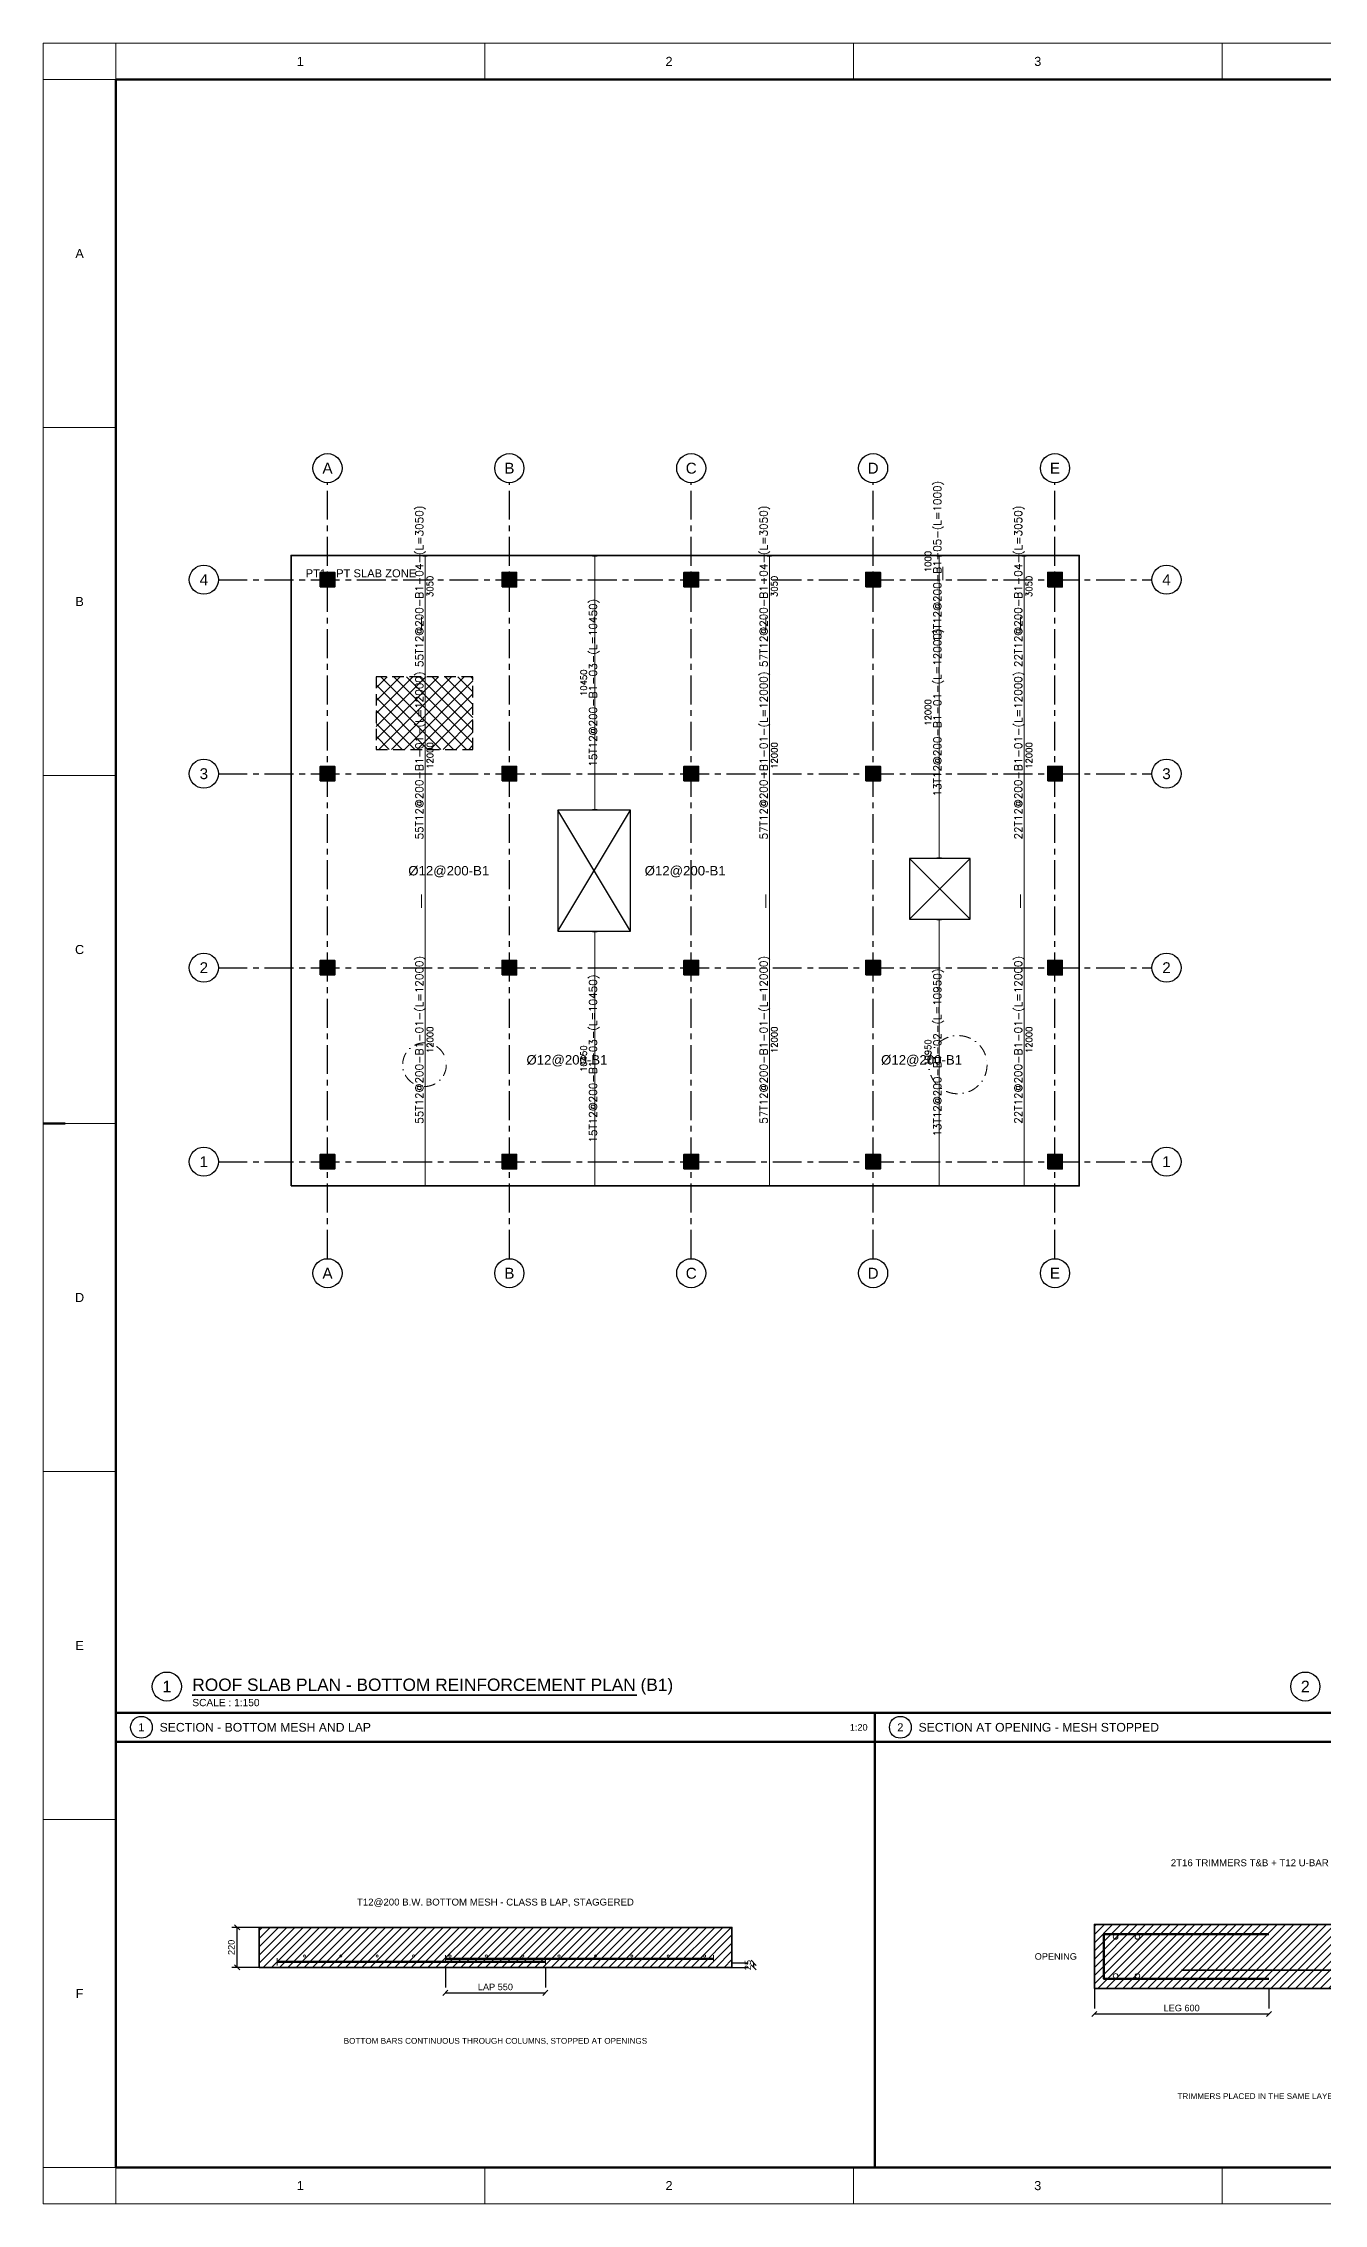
# Model space of a CAD drawing. Header units: millimetres. Extents: x 0 to 126150, y 0 to 89100.
# Drawn here: x 0 to 52812, y 0 to 89100 of the extents above; entities that cross this region are included whole.
import ezdxf
from ezdxf.enums import TextEntityAlignment as Align

# ---------------------------------------------------------------- set-up
doc = ezdxf.new("R2010")
doc.units = ezdxf.units.MM
doc.header["$LTSCALE"] = 37.5
for name, pattern in [('CENTER', [50.8, 31.75, -6.35, 6.35, -6.35]), ('DASHDOT', [25.4, 12.7, -6.35, 0, -6.35]), ('DASHED', [19.05, 12.7, -6.35])]:
    doc.linetypes.add(name, pattern=pattern)
doc.layers.get('0').update_dxf_attribs({"linetype": 'CONTINUOUS'})
for name, color, linetype in [('SPAN-CALLOUT', 3, 'CONTINUOUS'), ('SPAN-COL-HATCH', 8, 'CONTINUOUS'), ('SPAN-DETAIL', 7, 'CONTINUOUS'), ('SPAN-DETAIL-HATCH', 8, 'CONTINUOUS'), ('SPAN-DIM', 8, 'CONTINUOUS'), ('SPAN-GRID', 8, 'CENTER'), ('SPAN-GRID-BUBBLE', 8, 'CONTINUOUS'), ('SPAN-OPENING', 6, 'CONTINUOUS'), ('SPAN-PT-ZONE', 4, 'DASHDOT'), ('SPAN-RB-MESH', 4, 'CONTINUOUS'), ('SPAN-RB-TEXT', 7, 'CONTINUOUS'), ('SPAN-SHEET-NOTES', 7, 'CONTINUOUS'), ('SPAN-SHEET-TEXT', 2, 'CONTINUOUS'), ('SPAN-TEXT', 7, 'CONTINUOUS'), ('SPAN-VOID', 30, 'DASHED'), ('SPAN-VOID-HATCH', 30, 'CONTINUOUS')]:
    doc.layers.add(name, color=color, linetype=linetype)
for name, color, linetype, lineweight in [('SPAN-COL', 7, 'CONTINUOUS', 35), ('SPAN-RB-B1', 6, 'CONTINUOUS', 20), ('SPAN-RB-BOT', 1, 'CONTINUOUS', 20), ('SPAN-RB-TRIM', 6, 'CONTINUOUS', 20), ('SPAN-RB-UBAR', 6, 'CONTINUOUS', 20), ('SPAN-SHEET-FRAME', 7, 'CONTINUOUS', 50), ('SPAN-SHEET-TITLE', 7, 'CONTINUOUS', 25), ('SPAN-SLAB-EDGE', 3, 'CONTINUOUS', 35)]:
    doc.layers.add(name, color=color, linetype=linetype, lineweight=lineweight)
doc.styles.add('SPAN-REBAR', font='romans.shx')
doc.styles.get("Standard").update_dxf_attribs({"font": 'arial.ttf'})

# ---------------------------------------------------------------- blocks, each defined once
blk = doc.blocks.new('FRAMING_REBAR_SLAB_PT_BOTTOM_L02')
at = {"layer": 'SPAN-COL-HATCH'}
h = blk.add_hatch(color=256, dxfattribs=at)
h.dxf.hatch_style = 1
h.paths.add_polyline_path([(11425, 66675), (12025, 66675), (12025, 67275), (11425, 67275)])
h = blk.add_hatch(color=256, dxfattribs=at)
h.dxf.hatch_style = 1
h.paths.add_polyline_path([(18925, 66675), (19525, 66675), (19525, 67275), (18925, 67275)])
h = blk.add_hatch(color=256, dxfattribs=at)
h.dxf.hatch_style = 1
h.paths.add_polyline_path([(26425, 66675), (27025, 66675), (27025, 67275), (26425, 67275)])
h = blk.add_hatch(color=256, dxfattribs=at)
h.dxf.hatch_style = 1
h.paths.add_polyline_path([(33925, 66675), (34525, 66675), (34525, 67275), (33925, 67275)])
h = blk.add_hatch(color=256, dxfattribs=at)
h.dxf.hatch_style = 1
h.paths.add_polyline_path([(41425, 66675), (42025, 66675), (42025, 67275), (41425, 67275)])
h = blk.add_hatch(color=256, dxfattribs=at)
h.dxf.hatch_style = 1
h.paths.add_polyline_path([(11425, 58675), (12025, 58675), (12025, 59275), (11425, 59275)])
h = blk.add_hatch(color=256, dxfattribs=at)
h.dxf.hatch_style = 1
h.paths.add_polyline_path([(18925, 58675), (19525, 58675), (19525, 59275), (18925, 59275)])
h = blk.add_hatch(color=256, dxfattribs=at)
h.dxf.hatch_style = 1
h.paths.add_polyline_path([(26425, 58675), (27025, 58675), (27025, 59275), (26425, 59275)])
h = blk.add_hatch(color=256, dxfattribs=at)
h.dxf.hatch_style = 1
h.paths.add_polyline_path([(33925, 58675), (34525, 58675), (34525, 59275), (33925, 59275)])
h = blk.add_hatch(color=256, dxfattribs=at)
h.dxf.hatch_style = 1
h.paths.add_polyline_path([(41425, 58675), (42025, 58675), (42025, 59275), (41425, 59275)])
h = blk.add_hatch(color=256, dxfattribs=at)
h.dxf.hatch_style = 1
h.paths.add_polyline_path([(11425, 50675), (12025, 50675), (12025, 51275), (11425, 51275)])
h = blk.add_hatch(color=256, dxfattribs=at)
h.dxf.hatch_style = 1
h.paths.add_polyline_path([(18925, 50675), (19525, 50675), (19525, 51275), (18925, 51275)])
h = blk.add_hatch(color=256, dxfattribs=at)
h.dxf.hatch_style = 1
h.paths.add_polyline_path([(26425, 50675), (27025, 50675), (27025, 51275), (26425, 51275)])
h = blk.add_hatch(color=256, dxfattribs=at)
h.dxf.hatch_style = 1
h.paths.add_polyline_path([(33925, 50675), (34525, 50675), (34525, 51275), (33925, 51275)])
h = blk.add_hatch(color=256, dxfattribs=at)
h.dxf.hatch_style = 1
h.paths.add_polyline_path([(41425, 50675), (42025, 50675), (42025, 51275), (41425, 51275)])
h = blk.add_hatch(color=256, dxfattribs=at)
h.dxf.hatch_style = 1
h.paths.add_polyline_path([(11425, 42675), (12025, 42675), (12025, 43275), (11425, 43275)])
h = blk.add_hatch(color=256, dxfattribs=at)
h.dxf.hatch_style = 1
h.paths.add_polyline_path([(18925, 42675), (19525, 42675), (19525, 43275), (18925, 43275)])
h = blk.add_hatch(color=256, dxfattribs=at)
h.dxf.hatch_style = 1
h.paths.add_polyline_path([(26425, 42675), (27025, 42675), (27025, 43275), (26425, 43275)])
h = blk.add_hatch(color=256, dxfattribs=at)
h.dxf.hatch_style = 1
h.paths.add_polyline_path([(33925, 42675), (34525, 42675), (34525, 43275), (33925, 43275)])
h = blk.add_hatch(color=256, dxfattribs=at)
h.dxf.hatch_style = 1
h.paths.add_polyline_path([(41425, 42675), (42025, 42675), (42025, 43275), (41425, 43275)])
at = {"layer": 'SPAN-DETAIL-HATCH'}
h = blk.add_hatch(dxfattribs=at)
h.set_pattern_fill('ANSI31', color=256, scale=75.59)
h.paths.add_polyline_path([(8900, 9750), (28400, 9750), (28400, 11400), (8900, 11400)])
h = blk.add_hatch(dxfattribs=at)
h.set_pattern_fill('ANSI31', color=256, scale=75.5906)
h.paths.add_polyline_path([(43350, 8880), (60150, 8880), (60150, 11520), (43350, 11520)])
at = {"layer": 'SPAN-VOID-HATCH'}
h = blk.add_hatch(dxfattribs=at)
h.set_pattern_fill('ANSI37', color=256, scale=118.11)
h.paths.add_polyline_path([(13725, 59975), (17725, 59975), (17725, 62975), (13725, 62975)])
at = {"layer": 'SPAN-CALLOUT'}
for centre, radius in [((5100, 21330), 600), ((52050, 21330), 600), ((4050, 19650), 450), ((35350, 19650), 450)]:
    blk.add_circle(centre, radius, dxfattribs=at)
at = {"layer": 'SPAN-COL'}
for points in [[(11425, 66675), (12025, 66675), (12025, 67275), (11425, 67275)], [(18925, 66675), (19525, 66675), (19525, 67275), (18925, 67275)], [(26425, 66675), (27025, 66675), (27025, 67275), (26425, 67275)], [(33925, 66675), (34525, 66675), (34525, 67275), (33925, 67275)], [(41425, 66675), (42025, 66675), (42025, 67275), (41425, 67275)], [(11425, 58675), (12025, 58675), (12025, 59275), (11425, 59275)], [(18925, 58675), (19525, 58675), (19525, 59275), (18925, 59275)], [(26425, 58675), (27025, 58675), (27025, 59275), (26425, 59275)], [(33925, 58675), (34525, 58675), (34525, 59275), (33925, 59275)], [(41425, 58675), (42025, 58675), (42025, 59275), (41425, 59275)], [(11425, 50675), (12025, 50675), (12025, 51275), (11425, 51275)], [(18925, 50675), (19525, 50675), (19525, 51275), (18925, 51275)], [(26425, 50675), (27025, 50675), (27025, 51275), (26425, 51275)], [(33925, 50675), (34525, 50675), (34525, 51275), (33925, 51275)], [(41425, 50675), (42025, 50675), (42025, 51275), (41425, 51275)], [(11425, 42675), (12025, 42675), (12025, 43275), (11425, 43275)], [(18925, 42675), (19525, 42675), (19525, 43275), (18925, 43275)], [(26425, 42675), (27025, 42675), (27025, 43275), (26425, 43275)], [(33925, 42675), (34525, 42675), (34525, 43275), (33925, 43275)], [(41425, 42675), (42025, 42675), (42025, 43275), (41425, 43275)]]:
    blk.add_lwpolyline(points, close=True, dxfattribs=at)
at = {"layer": 'SPAN-DETAIL', "lineweight": 35}
for points in [[(8900, 9750), (28400, 9750), (28400, 11400), (8900, 11400)], [(43350, 8880), (60150, 8880), (60150, 11520), (43350, 11520)]]:
    blk.add_lwpolyline(points, close=True, dxfattribs=at)
at = {"layer": 'SPAN-DIM'}
for p, q in [((8900, 11400), (7775, 11400)), ((8105, 11295), (7895, 11505)), ((8000, 9750), (8000, 11400)), ((8105, 9645), (7895, 9855)), ((28400, 9937.5), (29075, 9937.5)), ((29405, 9832.5), (29195, 10042.5)), ((29405, 9645), (29195, 9855)), ((29300, 9750), (29300, 9937.5)), ((8900, 9750), (7775, 9750)), ((16587.5, 9750), (16587.5, 8925)), ((20712.5, 9750), (20712.5, 8925)), ((28400, 9750), (29075, 9750)), ((16482.5, 8595), (16692.5, 8805)), ((16587.5, 8700), (20712.5, 8700)), ((20607.5, 8595), (20817.5, 8805)), ((43350, 8880), (43350, 8055)), ((50550, 8880), (50550, 8055)), ((43245, 7725), (43455, 7935)), ((43350, 7830), (50550, 7830)), ((50445, 7725), (50655, 7935))]:
    blk.add_line(p, q, dxfattribs=at)
at = {"layer": 'SPAN-GRID'}
for p, q in [((11725, 38975), (11725, 70975)), ((19225, 38975), (19225, 70975)), ((26725, 38975), (26725, 70975)), ((34225, 38975), (34225, 70975)), ((41725, 38975), (41725, 70975)), ((7225, 66975), (45725, 66975)), ((7225, 58975), (45725, 58975)), ((7225, 50975), (45725, 50975)), ((7225, 42975), (45725, 42975))]:
    blk.add_line(p, q, dxfattribs=at)
at = {"layer": 'SPAN-GRID-BUBBLE'}
for centre in [(11725, 71575), (19225, 71575), (26725, 71575), (34225, 71575), (41725, 71575), (6625, 66975), (46325, 66975), (6625, 58975), (46325, 58975), (6625, 50975), (46325, 50975), (6625, 42975), (46325, 42975), (11725, 38375), (19225, 38375), (26725, 38375), (34225, 38375), (41725, 38375)]:
    blk.add_circle(centre, 600, dxfattribs=at)
at = {"layer": 'SPAN-OPENING'}
for p, q in [((21225, 52475), (24225, 57475)), ((24225, 52475), (21225, 57475)), ((35725, 52975), (38225, 55475)), ((38225, 52975), (35725, 55475))]:
    blk.add_line(p, q, dxfattribs=at)
for points in [[(21225, 52475), (24225, 52475), (24225, 57475), (21225, 57475)], [(35725, 52975), (38225, 52975), (38225, 55475), (35725, 55475)]]:
    blk.add_lwpolyline(points, close=True, dxfattribs=at)
at = {"layer": 'SPAN-PT-ZONE'}
blk.add_lwpolyline([(10225, 41975), (42725, 41975), (42725, 67975), (10225, 67975)], close=True, dxfattribs=at)
at = {"layer": 'SPAN-RB-B1'}
for p, q in [((15840, 67950), (15660, 67950)), ((15750, 65450), (15750, 67950)), ((22840, 67950), (22660, 67950)), ((22750, 57500), (22750, 67950)), ((30040, 67950), (29860, 67950)), ((29950, 65450), (29950, 67950)), ((37040, 67950), (36860, 67950)), ((36950, 67500), (36950, 67950)), ((40540, 67950), (40360, 67950)), ((40450, 65450), (40450, 67950)), ((36950, 55500), (36950, 67500)), ((37100, 66950), (37100, 67500)), ((15600, 64900), (15600, 65450)), ((15750, 54000), (15750, 65450)), ((29800, 64900), (29800, 65450)), ((29950, 54000), (29950, 65450)), ((40300, 64900), (40300, 65450)), ((40450, 54000), (40450, 65450)), ((22840, 57500), (22660, 57500)), ((37040, 55500), (36860, 55500)), ((15600, 53450), (15600, 54000)), ((15750, 42000), (15750, 54000)), ((29800, 53450), (29800, 54000)), ((29950, 42000), (29950, 54000)), ((40300, 53450), (40300, 54000)), ((40450, 42000), (40450, 54000)), ((37040, 52950), (36860, 52950)), ((36950, 42000), (36950, 52950)), ((22840, 52450), (22660, 52450)), ((22750, 42000), (22750, 52450)), ((15840, 42000), (15660, 42000)), ((22840, 42000), (22660, 42000)), ((30040, 42000), (29860, 42000)), ((37040, 42000), (36860, 42000)), ((40540, 42000), (40360, 42000))]:
    blk.add_line(p, q, dxfattribs=at)
at = {"layer": 'SPAN-RB-BOT'}
for p, q in [((9650, 9832.5), (9650, 10132.5)), ((16587.5, 9958.5), (16587.5, 10258.5)), ((20712.5, 9832.5), (20712.5, 10132.5)), ((27650, 9958.5), (27650, 10258.5))]:
    blk.add_line(p, q, dxfattribs=at)
at = {"layer": 'SPAN-RB-BOT', "lineweight": 70}
for p, q in [((9650, 9982.5), (20712.5, 9982.5)), ((16587.5, 10108.5), (27650, 10108.5))]:
    blk.add_line(p, q, dxfattribs=at)
at = {"layer": 'SPAN-RB-BOT', "lineweight": 35}
blk.add_line((46950, 9636), (59430, 9636), dxfattribs=at)
at = {"layer": 'SPAN-RB-BOT'}
for centre in [(10775, 10216.5), (12275, 10216.5), (13775, 10216.5), (15275, 10216.5), (16775, 10216.5), (18275, 10216.5), (19775, 10216.5), (21275, 10216.5), (22775, 10216.5), (24275, 10216.5), (25775, 10216.5), (27275, 10216.5)]:
    blk.add_circle(centre, 45, dxfattribs=at)
at = {"layer": 'SPAN-RB-TRIM'}
for centre in [(44226, 11004), (45126, 11004), (44226, 9396), (45126, 9396)]:
    blk.add_circle(centre, 96, dxfattribs=at)
at = {"layer": 'SPAN-RB-UBAR', "lineweight": 60}
blk.add_lwpolyline([(50550, 9276), (43746, 9276), (43746, 11124), (50550, 11124)], dxfattribs=at)
at = {"layer": 'SPAN-RB-UBAR', "linetype": 'DASHDOT'}
for centre, radius in [((37725, 46975), 1200), ((15725, 46975), 900)]:
    blk.add_circle(centre, radius, dxfattribs=at)
at = {"layer": 'SPAN-SHEET-FRAME', "lineweight": 13}
for p, q in [((3000, 87600), (3000, 89100)), ((18206.25, 87600), (18206.25, 89100)), ((33412.5, 87600), (33412.5, 89100)), ((48618.75, 87600), (48618.75, 89100)), ((0, 87600), (3000, 87600)), ((0, 73250), (3000, 73250)), ((0, 58900), (3000, 58900)), ((0, 44550), (3000, 44550)), ((0, 30200), (3000, 30200)), ((0, 15850), (3000, 15850)), ((0, 1500), (3000, 1500)), ((3000, 0), (3000, 1500)), ((18206.25, 0), (18206.25, 1500)), ((33412.5, 0), (33412.5, 1500)), ((48618.75, 0), (48618.75, 1500))]:
    blk.add_line(p, q, dxfattribs=at)
at = {"layer": 'SPAN-SHEET-FRAME'}
for p, q in [((0, 44550), (900, 44550)), ((3000, 20250), (96900, 20250)), ((3000, 19050), (34300, 19050)), ((34300, 19050), (65600, 19050))]:
    blk.add_line(p, q, dxfattribs=at)
at = {"layer": 'SPAN-SHEET-FRAME', "lineweight": 13}
blk.add_lwpolyline([(0, 0), (126150, 0), (126150, 89100), (0, 89100)], close=True, dxfattribs=at)
at = {"layer": 'SPAN-SHEET-FRAME'}
for points in [[(3000, 1500), (124650, 1500), (124650, 87600), (3000, 87600)], [(3000, 1500), (34300, 1500), (34300, 20250), (3000, 20250)], [(34300, 1500), (65600, 1500), (65600, 20250), (34300, 20250)]]:
    blk.add_lwpolyline(points, close=True, dxfattribs=at)
at = {"layer": 'SPAN-SHEET-TITLE', "lineweight": 35}
blk.add_line((6150, 20970), (24480, 20970), dxfattribs=at)
at = {"layer": 'SPAN-SLAB-EDGE', "color": 3}
blk.add_lwpolyline([(10225, 41975), (42725, 41975), (42725, 67975), (10225, 67975)], close=True, dxfattribs=at)
at = {"layer": 'SPAN-VOID'}
blk.add_lwpolyline([(13725, 59975), (17725, 59975), (17725, 62975), (13725, 62975)], close=True, dxfattribs=at)
at = {"layer": 'SPAN-CALLOUT'}
for s, height, p in [('1', 480, (5100, 21330)), ('2', 480, (52050, 21330)), ('1', 330, (4050, 19650)), ('2', 330, (35350, 19650))]:
    blk.add_text(s, height=height, dxfattribs=at).set_placement(p, align=Align.MIDDLE_CENTER)
at = {"layer": 'SPAN-DIM'}
for s, p in [('220', (7892, 10575)), ('25', (29192, 9843.75))]:
    blk.add_text(s, height=270, rotation=90, dxfattribs=at).set_placement(p, align=Align.CENTER)
for s, p in [('LAP 550', (18650, 8808)), ('LEG 600', (46950, 7938))]:
    blk.add_text(s, height=270, dxfattribs=at).set_placement(p, align=Align.CENTER)
at = {"layer": 'SPAN-OPENING'}
blk.add_text('OPENING', height=270, dxfattribs=at).set_placement((42630, 10200), align=Align.MIDDLE_RIGHT)
at = {"layer": 'SPAN-PT-ZONE'}
blk.add_text('PT1 - PT SLAB ZONE', height=330, dxfattribs=at).set_placement((10825, 67075))
at = {"layer": 'SPAN-RB-MESH'}
for p in [(16725, 54975), (26475, 54975), (21600, 47175), (36225, 47175)]:
    blk.add_text('Ø12@200-B1', height=390, dxfattribs=at).set_placement(p, align=Align.MIDDLE_CENTER)
at = {"layer": 'SPAN-RB-TEXT', "style": 'SPAN-REBAR'}
for s, height, p in [('13T12@200-B1-05-(L=1000)', 315, (37032.5, 67725)), ('55T12@200-B1-04-(L=3050)', 315, (15667.5, 66700)), ('57T12@200-B1-04-(L=3050)', 315, (29867.5, 66700)), ('22T12@200-B1-04-(L=3050)', 315, (40367.5, 66700)), ('1000', 255, (36620, 67725)), ('3050', 255, (16080, 66700)), ('3050', 255, (30280, 66700)), ('3050', 255, (40780, 66700)), ('15T12@200-B1-03-(L=10450)', 315, (22832.5, 62725)), ('13T12@200-B1-01-(L=12000)', 315, (37032.5, 61500)), ('55T12@200-B1-01-(L=12000)', 315, (15667.5, 59725)), ('10450', 255, (22420, 62725)), ('57T12@200-B1-01-(L=12000)', 315, (29867.5, 59725)), ('22T12@200-B1-01-(L=12000)', 315, (40367.5, 59725)), ('12000', 255, (36620, 61500)), ('12000', 255, (16080, 59725)), ('12000', 255, (30280, 59725)), ('12000', 255, (40780, 59725)), ('55T12@200-B1-01-(L=12000)', 315, (15667.5, 48000)), ('57T12@200-B1-01-(L=12000)', 315, (29867.5, 48000)), ('13T12@200-B1-02-(L=10950)', 315, (37032.5, 47475)), ('22T12@200-B1-01-(L=12000)', 315, (40367.5, 48000)), ('15T12@200-B1-03-(L=10450)', 315, (22832.5, 47225)), ('12000', 255, (16080, 48000)), ('12000', 255, (30280, 48000)), ('12000', 255, (40780, 48000)), ('10450', 255, (22420, 47225)), ('10950', 255, (36620, 47475))]:
    blk.add_text(s, height=height, rotation=90, dxfattribs=at).set_placement(p, align=Align.CENTER)
at = {"layer": 'SPAN-RB-TEXT'}
for s, p in [('2T16 TRIMMERS T&B + T12 U-BAR - SECTION AT EDGE', (51750, 13920)), ('T12@200 B.W. BOTTOM MESH - CLASS B LAP, STAGGERED', (18650, 12300))]:
    blk.add_text(s, height=285, dxfattribs=at).set_placement(p, align=Align.CENTER)
at = {"layer": 'SPAN-SHEET-FRAME'}
for s, p in [('1', (10603.12, 88350)), ('2', (25809.38, 88350)), ('3', (41015.62, 88350)), ('A', (1500, 80425)), ('B', (1500, 66075)), ('C', (1500, 51725)), ('D', (1500, 37375)), ('E', (1500, 23025)), ('F', (1500, 8675)), ('1', (10603.12, 750)), ('2', (25809.38, 750)), ('3', (41015.62, 750))]:
    blk.add_text(s, height=375, dxfattribs=at).set_placement(p, align=Align.MIDDLE_CENTER)
at = {"layer": 'SPAN-SHEET-NOTES'}
for s, p in [('BOTTOM BARS CONTINUOUS THROUGH COLUMNS, STOPPED AT OPENINGS', (18650, 6600)), ('TRIMMERS PLACED IN THE SAME LAYER AS THE MAIN MESH', (51750, 4320))]:
    blk.add_text(s, height=240, dxfattribs=at).set_placement(p, align=Align.CENTER)
at = {"layer": 'SPAN-SHEET-TEXT'}
blk.add_text('ROOF SLAB PLAN - BOTTOM REINFORCEMENT PLAN (B1)', height=510, dxfattribs=at).set_placement((6150, 21150))
for s, p in [('SECTION - BOTTOM MESH AND LAP', (4800, 19650)), ('SECTION AT OPENING - MESH STOPPED', (36100, 19650))]:
    blk.add_text(s, height=360, dxfattribs=at).set_placement(p, align=Align.MIDDLE_LEFT)
at = {"layer": 'SPAN-SHEET-TITLE'}
blk.add_text('SCALE : 1:150', height=300, dxfattribs=at).set_placement((6150, 20520))
blk.add_text('1:20', height=270, dxfattribs=at).set_placement((34000, 19650), align=Align.MIDDLE_RIGHT)
at = {"layer": 'SPAN-TEXT'}
for s, p in [('A', (11725, 71575)), ('B', (19225, 71575)), ('C', (26725, 71575)), ('D', (34225, 71575)), ('E', (41725, 71575)), ('4', (6625, 66975)), ('4', (46325, 66975)), ('3', (6625, 58975)), ('3', (46325, 58975)), ('2', (6625, 50975)), ('2', (46325, 50975)), ('1', (6625, 42975)), ('1', (46325, 42975)), ('A', (11725, 38375)), ('B', (19225, 38375)), ('C', (26725, 38375)), ('D', (34225, 38375)), ('E', (41725, 38375))]:
    blk.add_text(s, height=450, dxfattribs=at).set_placement(p, align=Align.MIDDLE_CENTER)

msp = doc.modelspace()

# ---------------------------------------------------------------- block references
msp.add_blockref('FRAMING_REBAR_SLAB_PT_BOTTOM_L02', (0, 0))

doc.saveas('drawing.dxf')
